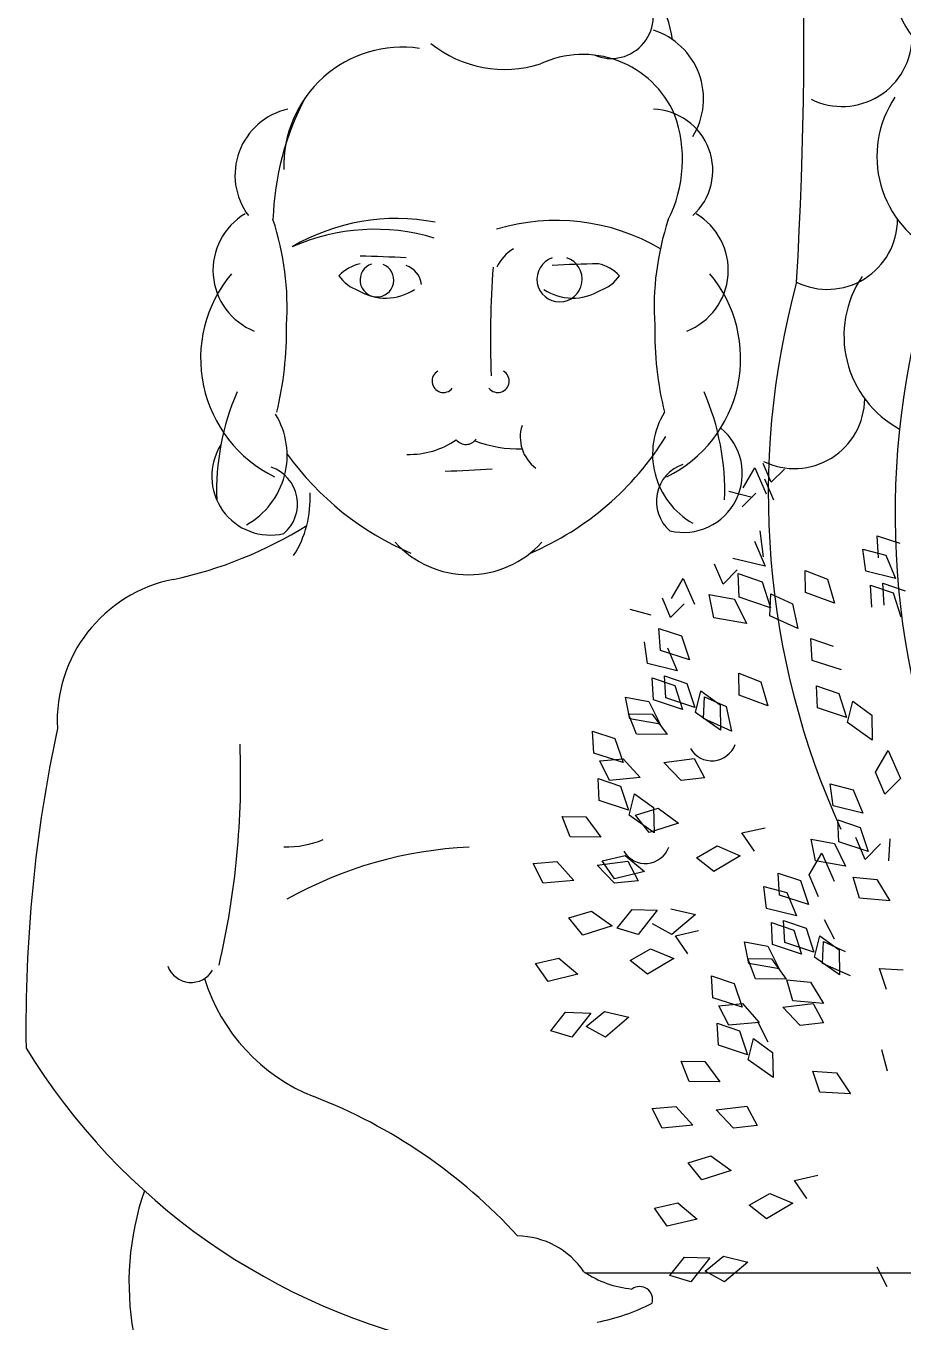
# Model space of a CAD drawing. Header units: inches. Extents: x 6.9 to 49.4, y 11.8 to 36.5.
# Drawn here: x 43.2142 to 43.275, y 25.8626 to 25.9523 of the extents above; entities that cross this region are included whole.
import ezdxf

# ---------------------------------------------------------------- set-up
doc = ezdxf.new("R2010")
doc.units = ezdxf.units.IN
doc.header["$MEASUREMENT"] = 0
doc.layers.add('1', color=1, linetype='Continuous')

msp = doc.modelspace()

# ---------------------------------------------------------------- linework, layer by layer
at = {"layer": '1'}
for p, q in [((43.26388265800377, 25.92036285655128), (43.26468118794909, 25.9217516475103)), ((43.26468118794909, 25.9217516475103), (43.2654623587401, 25.91996357915128)), ((43.26582060384279, 25.92075332880564), (43.26527274984581, 25.92204243716629)), ((43.26673906508548, 25.92167181851188), (43.26582060384279, 25.92075332880564)), ((43.26600096563524, 25.91951316614655), (43.26538174322521, 25.92097020541338)), ((43.26289836925169, 25.92013527664609), (43.26450197284756, 25.91972210606697)), ((43.26476085141947, 25.91999951322874), (43.26381487657962, 25.91905350899402)), ((43.26529819101741, 25.91560063789735), (43.26506244440278, 25.91738458739497)), ((43.27325901996991, 25.91552589343997), (43.27316170607408, 25.91704483812579)), ((43.27316170607408, 25.91704483812579), (43.27471992096579, 25.91652919736886)), ((43.264671961802, 25.91667266483206), (43.26539423528774, 25.91493998013108)), ((43.27217257071933, 25.91611973125624), (43.27376197863085, 25.9157102181846)), ((43.27237197526446, 25.91461079095394), (43.27217257071933, 25.91611973125624)), ((43.26539423528774, 25.91493998013108), (43.26317447379878, 25.91548822243136)), ((43.27376197863085, 25.9157102181846), (43.27443240957981, 25.91410189959357)), ((43.26248436749628, 25.91369582876292), (43.26189414973086, 25.91508461972195)), ((43.26347385023436, 25.91468534232196), (43.26248436749628, 25.91369582876292)), ((43.26353154217539, 25.9144323682333), (43.26520232137008, 25.91385344906963)), ((43.26361350205442, 25.91279466314087), (43.26353154217539, 25.9144323682333)), ((43.26820475494204, 25.91311871926088), (43.26817586112482, 25.91464050375295)), ((43.26817586112482, 25.91464050375295), (43.26970930539718, 25.91405529696864)), ((43.27443240957981, 25.91410189959357), (43.27237197526446, 25.91461079095394)), ((43.25892570105096, 25.91270631521844), (43.25972423122911, 25.91409510616291)), ((43.25972423122911, 25.91409510616291), (43.26050540178729, 25.91230703781845)), ((43.26520232137008, 25.91385344906963), (43.26578134789778, 25.91206778301354)), ((43.26970930539718, 25.91405529696864), (43.27019510653516, 25.91238192798415)), ((43.27270341434231, 25.91363072231549), (43.27425427085435, 25.91309335595657)), ((43.27277949152229, 25.91211056600811), (43.27270341434231, 25.91363072231549)), ((43.27363167752227, 25.91224975808951), (43.27354999401322, 25.91376962346045)), ((43.27354999401322, 25.91376962346045), (43.27510282190232, 25.91323798089367)), ((43.25885791962681, 25.91139696764663), (43.25829365386343, 25.91272469290494)), ((43.26153320216289, 25.91298860453322), (43.2632713378658, 25.91266374360499)), ((43.26185701673565, 25.91138114083811), (43.26153320216289, 25.91298860453322)), ((43.2632713378658, 25.91266374360499), (43.26410866019031, 25.91098363463903)), ((43.26578134789778, 25.91206778301354), (43.26361350205442, 25.91279466314087)), ((43.26573140269792, 25.91150227357072), (43.26580360324768, 25.91302261892202)), ((43.26580360324768, 25.91302261892202), (43.26729481273977, 25.91233689842126)), ((43.27019510653516, 25.91238192798415), (43.26820475494204, 25.91311871926088)), ((43.27425427085435, 25.91309335595657), (43.2747917366465, 25.91143585883334)), ((43.25603068249946, 25.91196386509479), (43.25749196417345, 25.9115873639014)), ((43.25980389446666, 25.91234297189591), (43.25885791962681, 25.91139696764663)), ((43.26729481273977, 25.91233689842126), (43.26766844771517, 25.91063496912035)), ((43.26410866019031, 25.91098363463903), (43.26185701673565, 25.91138114083811)), ((43.26766844771517, 25.91063496912035), (43.26573140269792, 25.91150227357072)), ((43.25804858051887, 25.91063715516726), (43.25960679517774, 25.91012151442488)), ((43.25814589441469, 25.909118210496), (43.25804858051887, 25.91063715516726)), ((43.25960679517774, 25.91012151442488), (43.26016737220524, 25.90847169020641)), ((43.26856054251729, 25.90993785678371), (43.27011875717616, 25.90942221602678)), ((43.26865785641311, 25.90841891211245), (43.26856054251729, 25.90993785678371)), ((43.25725884947641, 25.90820310800997), (43.25705944493128, 25.90971204829772)), ((43.26016737220524, 25.90847169020641), (43.25814589441469, 25.909118210496)), ((43.2586488528428, 25.90930253522607), (43.25931928402459, 25.90769421663505)), ((43.25931928402459, 25.90769421663505), (43.25725884947641, 25.90820310800997)), ((43.27067933420366, 25.90777239182286), (43.26865785641311, 25.90841891211245)), ((43.25766636573425, 25.90570288306413), (43.25759028855426, 25.90722303937151)), ((43.25759028855426, 25.90722303937151), (43.2591411450663, 25.9066856730126)), ((43.25843686822517, 25.90736194050193), (43.2599896963471, 25.90683029794969)), ((43.25851855196705, 25.90584207514554), (43.25843686822517, 25.90736194050193)), ((43.26357469733519, 25.90753352242542), (43.26510814184038, 25.90694831562656)), ((43.26360359138524, 25.9060117379188), (43.26357469733519, 25.90753352242542)), ((43.2591411450663, 25.9066856730126), (43.25967861109128, 25.90502817587481)), ((43.2599896963471, 25.90683029794969), (43.260533272081, 25.90517479446795)), ((43.26058055346547, 25.90483316325777), (43.26094984894333, 25.90630974162856)), ((43.26094984894333, 25.90630974162856), (43.26227740200883, 25.9053445878301)), ((43.26510814184038, 25.90694831562656), (43.26559394274553, 25.90527494665663)), ((43.26894883022359, 25.90666264213293), (43.27050165834552, 25.90613099956614)), ((43.26903051396547, 25.90514277676199), (43.26894883022359, 25.90666264213293)), ((43.25603595471656, 25.90439081850424), (43.2557353824628, 25.90588290400707)), ((43.2557353824628, 25.90588290400707), (43.25734876098758, 25.90558136047117)), ((43.25734876098758, 25.90558136047117), (43.2581259832037, 25.90402184391065)), ((43.25967861109128, 25.90502817587481), (43.25766636573425, 25.90570288306413)), ((43.260533272081, 25.90517479446795), (43.25851855196705, 25.90584207514554)), ((43.26113023890829, 25.90439529224319), (43.26120243969088, 25.9059156375945)), ((43.26120243969088, 25.9059156375945), (43.26269364918297, 25.90522991709373)), ((43.26227740200883, 25.9053445878301), (43.26230961273139, 25.90360242569956)), ((43.26559394274553, 25.90527494665663), (43.26360359138524, 25.9060117379188)), ((43.27050165834552, 25.90613099956614), (43.27104523407942, 25.9044754960844)), ((43.27109251546388, 25.90413386487422), (43.27146181094175, 25.90561044323045)), ((43.27146181094175, 25.90561044323045), (43.27278936400725, 25.90464528944655)), ((43.255947793859, 25.90473933688851), (43.25758893324709, 25.90471525508407)), ((43.25649660618691, 25.9033196650919), (43.255947793859, 25.90473933688851)), ((43.25758893324709, 25.90471525508407), (43.25861893131113, 25.90330981185913)), ((43.26230961273139, 25.90360242569956), (43.26058055346547, 25.90483316325777)), ((43.26269364918297, 25.90522991709373), (43.26306728415837, 25.90352798779282)), ((43.27104523407942, 25.9044754960844), (43.26903051396547, 25.90514277676199)), ((43.27278936400725, 25.90464528944655), (43.27282157472981, 25.90290312730145)), ((43.25354473062506, 25.90201122915392), (43.25344741672924, 25.90353017383974)), ((43.25344741672924, 25.90353017383974), (43.25500563162094, 25.90301453308281)), ((43.2581259832037, 25.90402184391065), (43.25603595471656, 25.90439081850424)), ((43.26306728415837, 25.90352798779282), (43.26113023890829, 25.90439529224319)), ((43.27282157472981, 25.90290312730145), (43.27109251546388, 25.90413386487422)), ((43.25500563162094, 25.90301453308281), (43.25556620841561, 25.90136470886433)), ((43.25861893131113, 25.90330981185913), (43.25649660618691, 25.9033196650919)), ((43.25556620841561, 25.90136470886433), (43.25354473062506, 25.90201122915392)), ((43.27305312247662, 25.90069073801648), (43.27392166808894, 25.90220129912565)), ((43.27392166808894, 25.90220129912565), (43.27477133230021, 25.90025645170614)), ((43.25394690504944, 25.90146891856353), (43.2555822066748, 25.90160930212665)), ((43.25463512519089, 25.9001113412735), (43.25394690504944, 25.90146891856353)), ((43.2555822066748, 25.90160930212665), (43.25674776875129, 25.90031406800632)), ((43.25837818023464, 25.90137200074174), (43.26048474877788, 25.90163032028728)), ((43.25957746387174, 25.90010792609906), (43.25837818023464, 25.90137200074174)), ((43.26048474877788, 25.90163032028728), (43.26120849887555, 25.90029134728617)), ((43.25391738817742, 25.89873509381801), (43.25383570466837, 25.9002549591744)), ((43.25383570466837, 25.9002549591744), (43.25538853255747, 25.89972331660762)), ((43.25674776875129, 25.90031406800632), (43.25463512519089, 25.9001113412735)), ((43.26120849887555, 25.90029134728617), (43.25957746387174, 25.90010792609906)), ((43.27369509104354, 25.8991801769073), (43.27305312247662, 25.90069073801648)), ((43.27477133230021, 25.90025645170614), (43.27369509104354, 25.8991801769073)), ((43.25538853255747, 25.89972331660762), (43.25593210829137, 25.89806781312587)), ((43.25597938967584, 25.89772618193025), (43.25634868538653, 25.89920276028648)), ((43.25634868538653, 25.89920276028648), (43.2576762382192, 25.89823760650257)), ((43.2699042666023, 25.89988318934708), (43.27149367451383, 25.89947367627543)), ((43.2701036709146, 25.89837424905933), (43.2699042666023, 25.89988318934708)), ((43.27149367451383, 25.89947367627543), (43.27216410546279, 25.89786535768441)), ((43.25593210829137, 25.89806781312587), (43.25391738817742, 25.89873509381801)), ((43.2564205888444, 25.89771291347939), (43.25799039032025, 25.89819212297813)), ((43.2576762382192, 25.89823760650257), (43.25770844894176, 25.89649544435748)), ((43.25799039032025, 25.89819212297813), (43.25940101223713, 25.89716922891172)), ((43.27216410546279, 25.89786535768441), (43.2701036709146, 25.89837424905933)), ((43.25189544263011, 25.89621268374982), (43.2513466303022, 25.89763235554643)), ((43.2513466303022, 25.89763235554643), (43.25298776969029, 25.89760827374199)), ((43.25298776969029, 25.89760827374199), (43.2540177675215, 25.8962028305316)), ((43.25770844894176, 25.89649544435748), (43.25597938967584, 25.89772618193025)), ((43.25737745550176, 25.89652924573535), (43.2564205888444, 25.89771291347939)), ((43.27043511022529, 25.89739418042087), (43.27198596673733, 25.89685681406196)), ((43.27051118740527, 25.89587402411349), (43.27043511022529, 25.89739418042087)), ((43.25940101223713, 25.89716922891172), (43.25737745550176, 25.89652924573535)), ((43.26379666642932, 25.89648417059585), (43.26539945930889, 25.89683768719921)), ((43.2646568911401, 25.89522851273729), (43.26379666642932, 25.89648417059585)), ((43.27198596673733, 25.89685681406196), (43.27252343252947, 25.89519931693873)), ((43.2540177675215, 25.8962028305316), (43.25189544263011, 25.89621268374982)), ((43.26065244993841, 25.89476721331381), (43.26207629873132, 25.89558365230119)), ((43.26207629873132, 25.89558365230119), (43.26367913561588, 25.89490021911412)), ((43.26858020390099, 25.89605404507098), (43.27019358242577, 25.89575250153508)), ((43.26888077638758, 25.8945619595536), (43.26858020390099, 25.89605404507098)), ((43.27019358242577, 25.89575250153508), (43.2709708046419, 25.89419298496001)), ((43.27252343252947, 25.89519931693873), (43.27051118740527, 25.89587402411349)), ((43.27232265148958, 25.89466003147323), (43.27168068292266, 25.8961705925824)), ((43.27339889297908, 25.89573630625751), (43.27232265148958, 25.89466003147323)), ((43.27397506057931, 25.89456643329255), (43.27404726112908, 25.89608677864386)), ((43.25410947788222, 25.8945668154404), (43.25570956457121, 25.89493238478395)), ((43.25497912827594, 25.89331766726469), (43.25410947788222, 25.8945668154404)), ((43.25570956457121, 25.89493238478395), (43.25704331814958, 25.89381110517503)), ((43.2618486706884, 25.8938260871139), (43.26065244993841, 25.89476721331381)), ((43.26367913561588, 25.89490021911412), (43.2618486706884, 25.8938260871139)), ((43.26845195891982, 25.89358375668895), (43.26932050453214, 25.89509431778357)), ((43.2709708046419, 25.89419298496001), (43.26888077638758, 25.8945619595536)), ((43.26932050453214, 25.89509431778357), (43.27017016874341, 25.89314947036406)), ((43.24934574149264, 25.89436193723601), (43.25098104288517, 25.89450232079913)), ((43.25003396140126, 25.89300435994597), (43.24934574149264, 25.89436193723601)), ((43.25098104288517, 25.89450232079913), (43.25214660496166, 25.8932070866788)), ((43.25377701644501, 25.89426501941422), (43.25588358522108, 25.89452333895975)), ((43.25497630031494, 25.89300094477154), (43.25377701644501, 25.89426501941422)), ((43.25704331814958, 25.89381110517503), (43.25497912827594, 25.89331766726469)), ((43.25588358522108, 25.89452333895975), (43.25660733531875, 25.89318436594409)), ((43.26638955229608, 25.89218237020328), (43.26629223840026, 25.8937013148891)), ((43.26629223840026, 25.8937013148891), (43.26785045305913, 25.89318567413217)), ((43.25214660496166, 25.8932070866788), (43.25003396140126, 25.89300435994597)), ((43.25660733531875, 25.89318436594409), (43.25497630031494, 25.89300094477154)), ((43.26530310281267, 25.89277620801955), (43.2668925107242, 25.89236669494791)), ((43.2655025073578, 25.89126726771725), (43.26530310281267, 25.89277620801955)), ((43.26785045305913, 25.89318567413217), (43.26841103008663, 25.89153584992824)), ((43.26909392725391, 25.89207319557978), (43.26845195891982, 25.89358375668895)), ((43.27150067247165, 25.89342742523082), (43.27313414195267, 25.8932671246214)), ((43.27192968039488, 25.89196707758607), (43.27150067247165, 25.89342742523082)), ((43.27313414195267, 25.8932671246214), (43.27404385481676, 25.89178099235074)), ((43.26841103008663, 25.89153584992824), (43.26638955229608, 25.89218237020328)), ((43.2668925107242, 25.89236669494791), (43.26756294190599, 25.89075837635688)), ((43.27404385481676, 25.89178099235074), (43.27192968039488, 25.89196707758607)), ((43.25181942505477, 25.89060593215187), (43.25338922653062, 25.89108514163605)), ((43.25338922653062, 25.89108514163605), (43.2547998484475, 25.89006224758419)), ((43.25515842556668, 25.88990146997754), (43.25618455119146, 25.89118247914963)), ((43.25618455119146, 25.89118247914963), (43.25792631579278, 25.89113325739823)), ((43.25792631579278, 25.89113325739823), (43.25661613701558, 25.88946358893669)), ((43.25887663664943, 25.89124166937041), (43.26057186562283, 25.89083872397101)), ((43.26756294190599, 25.89075837635688), (43.2655025073578, 25.89126726771725)), ((43.25277629171213, 25.88942226440782), (43.25181942505477, 25.89060593215187)), ((43.25894907911023, 25.88947090625085), (43.25761110943457, 25.89019650928755)), ((43.26057186562283, 25.89083872397101), (43.25894907911023, 25.88947090625085)), ((43.26583394643566, 25.8902871990788), (43.2673848029477, 25.88974983273443)), ((43.26591002361564, 25.88876704278597), (43.26583394643566, 25.8902871990788)), ((43.26668052610656, 25.89042610022376), (43.26823335422849, 25.88989445767153)), ((43.26676220984844, 25.88890623486737), (43.26668052610656, 25.89042610022376)), ((43.27020779673656, 25.88912647886105), (43.26951957659511, 25.89048405613654)), ((43.2547998484475, 25.89006224758419), (43.25277629171213, 25.88942226440782)), ((43.25661613701558, 25.88946358893669), (43.25515842556668, 25.88990146997754)), ((43.25919550287252, 25.88937718926833), (43.26079829551926, 25.88973070587168)), ((43.26005572735047, 25.88812153139521), (43.25919550287252, 25.88937718926833)), ((43.2673848029477, 25.88974983273443), (43.26792226897268, 25.88809233559665)), ((43.26823335422849, 25.88989445767153), (43.26877692996239, 25.88823895418978)), ((43.26882421134686, 25.88789732297961), (43.26919350682473, 25.88937390133584)), ((43.26919350682473, 25.88937390133584), (43.27052105989022, 25.88840874755193)), ((43.25605128614878, 25.88766023198628), (43.25747513517452, 25.88847667097367)), ((43.25747513517452, 25.88847667097367), (43.25907797182625, 25.88779323778659)), ((43.26427961259795, 25.88745497821152), (43.26397904034419, 25.8889470637289)), ((43.26397904034419, 25.8889470637289), (43.26559241863614, 25.88864552019301)), ((43.26559241863614, 25.88864552019301), (43.2663696410851, 25.88708600363249)), ((43.26792226897268, 25.88809233559665), (43.26591002361564, 25.88876704278597)), ((43.26877692996239, 25.88823895418978), (43.26676220984844, 25.88890623486737)), ((43.26937389678968, 25.88745945196503), (43.26944609757228, 25.88897979731633)), ((43.26944609757228, 25.88897979731633), (43.27093730706437, 25.88829407681557)), ((43.27052105989022, 25.88840874755193), (43.27055327061279, 25.88666658540684)), ((43.24950831409259, 25.88745983411287), (43.25110840078158, 25.88782540345643)), ((43.25037796448631, 25.88621068593717), (43.24950831409259, 25.88745983411287)), ((43.25110840078158, 25.88782540345643), (43.25244215435995, 25.88670412383295)), ((43.2572475071316, 25.88671910578638), (43.25605128614878, 25.88766023198628)), ((43.25907797182625, 25.88779323778659), (43.2572475071316, 25.88671910578638)), ((43.26419145174039, 25.88780349661034), (43.26583259136131, 25.88777941479135)), ((43.2647402640683, 25.88638382479918), (43.26419145174039, 25.88780349661034)), ((43.2663696410851, 25.88708600363249), (43.26427961259795, 25.88745497821152)), ((43.26583259136131, 25.88777941479135), (43.26686258919252, 25.88637397158096)), ((43.27055327061279, 25.88666658540684), (43.26882421134686, 25.88789732297961)), ((43.27131094203977, 25.88659214751466), (43.26937389678968, 25.88745945196503)), ((43.25244215435995, 25.88670412383295), (43.25037796448631, 25.88621068593717)), ((43.26178838850645, 25.88507538887576), (43.26169107461063, 25.88659433356157)), ((43.26169107461063, 25.88659433356157), (43.2632492892695, 25.88607869280464)), ((43.27331386718614, 25.88710530011236), (43.27495205241902, 25.8870039711103)), ((43.27379522475129, 25.8856613618184), (43.27331386718614, 25.88710530011236)), ((43.2632492892695, 25.88607869280464), (43.263809866297, 25.88442886858617)), ((43.26686258919252, 25.88637397158096), (43.2647402640683, 25.88638382479918)), ((43.26732851660525, 25.88486009625855), (43.26689950891485, 25.8863204439033)), ((43.26689950891485, 25.8863204439033), (43.26853297816304, 25.88616014329387)), ((43.26853297816304, 25.88616014329387), (43.26944269102713, 25.88467401102322)), ((43.263809866297, 25.88442886858617), (43.26178838850645, 25.88507538887576)), ((43.2666218378832, 25.88443616046358), (43.26872840665927, 25.88469448000911)), ((43.26944269102713, 25.88467401102322), (43.26732851660525, 25.88486009625855)), ((43.26872840665927, 25.88469448000911), (43.26945215675695, 25.88335550699345)), ((43.25055726177705, 25.88279448865002), (43.25158338763466, 25.88407549782211)), ((43.25158338763466, 25.88407549782211), (43.25332515200315, 25.88402627607071)), ((43.25332515200315, 25.88402627607071), (43.25201497345878, 25.88235660760916)), ((43.25300994564494, 25.88308952796002), (43.2542754728598, 25.88413468804289)), ((43.2542754728598, 25.88413468804289), (43.2559707018332, 25.88373174264349)), ((43.26219056293083, 25.88453307828537), (43.26382586455619, 25.88467346184849)), ((43.26287878307229, 25.88317550099533), (43.26219056293083, 25.88453307828537)), ((43.26382586455619, 25.88467346184849), (43.26499142663268, 25.88337822772815)), ((43.26782112175314, 25.8831720858209), (43.2666218378832, 25.88443616046358)), ((43.25434791555343, 25.88236392492332), (43.25300994564494, 25.88308952796002)), ((43.2559707018332, 25.88373174264349), (43.25434791555343, 25.88236392492332)), ((43.26216104605881, 25.88179925353985), (43.26207936254976, 25.88331911889624)), ((43.26207936254976, 25.88331911889624), (43.26363219043886, 25.88278747632945)), ((43.26499142663268, 25.88337822772815), (43.26287878307229, 25.88317550099533)), ((43.26560663294693, 25.88201949751898), (43.26491841280548, 25.88337707480902)), ((43.26945215675695, 25.88335550699345), (43.26782112175314, 25.8831720858209)), ((43.25201497345878, 25.88235660760916), (43.25055726177705, 25.88279448865002)), ((43.26363219043886, 25.88278747632945), (43.26417576617276, 25.88113197284771)), ((43.26422304755723, 25.88079034163753), (43.26459234326793, 25.88226692000832)), ((43.26459234326793, 25.88226692000832), (43.26591989610059, 25.88130176622441)), ((43.26417576617276, 25.88113197284771), (43.26216104605881, 25.88179925353985)), ((43.26591989610059, 25.88130176622441), (43.26595210682316, 25.87955960407931)), ((43.27387317528663, 25.88000793768812), (43.27347869661352, 25.88147798857905)), ((43.2601391005115, 25.87927684347165), (43.2595902881836, 25.88069651526827)), ((43.2595902881836, 25.88069651526827), (43.26123142757168, 25.88067243346383)), ((43.26123142757168, 25.88067243346383), (43.26226142540289, 25.87926699025344)), ((43.26595210682316, 25.87955960407931), (43.26422304755723, 25.88079034163753)), ((43.26919406119449, 25.87855438049088), (43.26871270362934, 25.87999831878484)), ((43.26871270362934, 25.87999831878484), (43.27035088886222, 25.87989698978278)), ((43.27035088886222, 25.87989698978278), (43.27131356836943, 25.87844460740531)), ((43.26226142540289, 25.87926699025344), (43.2601391005115, 25.87927684347165)), ((43.27131356836943, 25.87844460740531), (43.26919406119449, 25.87855438049088)), ((43.25758939937403, 25.87742609695784), (43.25922470076656, 25.87756648052097)), ((43.25922470076656, 25.87756648052097), (43.26039026284305, 25.87627124640063)), ((43.2620206743264, 25.87732917913605), (43.26412724310247, 25.87758749868159)), ((43.26412724310247, 25.87758749868159), (43.26485099320015, 25.87624852566593)), ((43.25827761928266, 25.87606851966781), (43.25758939937403, 25.87742609695784)), ((43.26321995819634, 25.87606510449337), (43.2620206743264, 25.87732917913605)), ((43.26039026284305, 25.87627124640063), (43.25827761928266, 25.87606851966781)), ((43.26485099320015, 25.87624852566593), (43.26321995819634, 25.87606510449337)), ((43.26006308293616, 25.8736700918737), (43.26163288441202, 25.87414930135789)), ((43.26163288441202, 25.87414930135789), (43.26304350632889, 25.87312640730603)), ((43.26101994959352, 25.87248642412966), (43.26006308293616, 25.8736700918737)), ((43.26304350632889, 25.87312640730603), (43.26101994959352, 25.87248642412966)), ((43.26743916052109, 25.87244134899016), (43.26904195340065, 25.87279486559352)), ((43.26829938523186, 25.87118569111705), (43.26743916052109, 25.87244134899016)), ((43.26429494403018, 25.87072439170812), (43.26571879305592, 25.8715408306955)), ((43.26571879305592, 25.8715408306955), (43.26732162970765, 25.87085739749388)), ((43.25775197197398, 25.87052399382015), (43.25935205866298, 25.87088956317826)), ((43.25862162236771, 25.869274845659), (43.25775197197398, 25.87052399382015)), ((43.25935205866298, 25.87088956317826), (43.26068581224134, 25.86976828355479)), ((43.265491165013, 25.86978326550821), (43.26429494403018, 25.87072439170812)), ((43.26732162970765, 25.87085739749388), (43.265491165013, 25.86978326550821)), ((43.26068581224134, 25.86976828355479), (43.25862162236771, 25.869274845659)), ((43.25880091965845, 25.86585864837185), (43.25982704528322, 25.86713965754394)), ((43.25982704528322, 25.86713965754394), (43.26156880988454, 25.86709043577799)), ((43.26156880988454, 25.86709043577799), (43.26025863134017, 25.865420767331)), ((43.26125360352633, 25.86615368768186), (43.26251913074119, 25.86719884776472)), ((43.26251913074119, 25.86719884776472), (43.26421435971459, 25.86679590236532)), ((43.26421435971459, 25.86679590236532), (43.26259157343483, 25.86542808464516)), ((43.39840276006324, 25.86602531460018), (43.2529175847554, 25.86602531460018)), ((43.26025863134017, 25.865420767331), (43.25880091965845, 25.86585864837185)), ((43.26259157343483, 25.86542808464516), (43.26125360352633, 25.86615368768186)), ((43.27385029082833, 25.86508365724081), (43.27316207068687, 25.86644123453085))]:
    msp.add_line(p, q, dxfattribs=at)
for centre, radius, start, end in [((42.97028966646356, 25.95205917859063), 0.2977999315157037, 356.6387416644313, 7.678837587691957), ((43.28149047822406, 25.95595449465987), 0.007338712741422402, 146.0695855389024, 259.6395773455503), ((43.25255803463696, 25.95061122412814), 0.006470231519786852, 6.921380617395178, 120.3211369800108), ((43.25473601420125, 25.95299990548598), 0.002920355808626628, 246.3209959965679, 110.7580060144542), ((43.25615219401842, 25.94728816678186), 0.004983521793802369, 328.4392960013401, 72.30935877060463), ((43.24736531034758, 25.95750318596334), 0.008180699261051146, 231.2997373001127, 287.5986607566689), ((43.27072732804989, 25.95161894620766), 0.004858838542378896, 243.9200074941092, 359.7311711639096), ((43.24027217694273, 25.94267252072246), 0.008194208984152436, 81.60380177441812, 181.9140999540127), ((43.25278108103847, 25.94343086695086), 0.006930133158099425, 23.57268166823296, 115.1237157635803), ((43.25079378441622, 25.93829739375293), 0.01947967593229399, 152.2844507013046, 178.1387413054135), ((43.28047651287815, 25.94329842307276), 0.007338712741422402, 146.0695855389024, 245.1824664278107), ((43.23336772553338, 25.94200366325755), 0.004673824058642968, 102.5403016935453, 216.7110435493154), ((43.25754486073455, 25.94233534757883), 0.004232389204075213, 312.3965680512887, 88.35208665638075), ((43.25041192376701, 25.94307805368522), 0.00926373245060242, 333.3996418599753, 19.7098339082051), ((43.33032293620234, 25.91857792479938), 0.05592300027422845, 158.0777222818095, 197.7852738046241), ((43.23169877149811, 25.93542866134454), 0.004527039403449615, 120.4857696557796, 248.4013088708267), ((43.21305440881005, 25.9328690936593), 0.01924909446699438, 356.3096051510216, 18.35304596143076), ((43.23986488746194, 25.92475556587238), 0.01424870395333994, 79.09945527553867, 120.4137618490986), ((43.25093306091329, 25.92462460847242), 0.01424870395333994, 59.58623815090141, 106.8566287919206), ((43.27696508055268, 25.9328690936593), 0.01924909446699438, 161.6469540385692, 183.6903948489784), ((43.25832071786461, 25.93542866134454), 0.004527039403449615, 291.5986911291732, 59.51423034422044), ((43.26971336270397, 25.93896287462054), 0.004858838542378896, 243.9200074941092, 359.7311711639096), ((43.23838956889411, 25.92410958516781), 0.01414960210941738, 73.15080034004224, 113.9237689594384), ((43.24967809582775, 25.93420199079925), 0.003200407764042422, 122.2013890929344, 153.5275160228832), ((43.23792814326188, 25.93314947131809), 0.002780636115005263, 101.8235987461278, 137.0005521496065), ((43.2385220658285, 25.93474569330943), 0.001167427853830636, 108.2381812088468, 68.27277383104207), ((43.23602697977511, 25.85334882997928), 0.08305813556407694, 86.8790487870383, 89.08151526274469), ((43.25116854582628, 25.93480149731409), 0.001566294546639103, 108.8513277557623, 71.72369863421686), ((43.25518446697568, 25.85282364722594), 0.08305813556407694, 90.91848473725534, 93.12095121296173), ((43.25328330348892, 25.93314947131809), 0.002780636115005263, 42.99944785039347, 78.17640125387219), ((43.23542853074795, 25.92932413693712), 0.009115081046085886, 139.9704243495716, 243.9981368102706), ((43.23810441817803, 25.93656197950555), 0.002680005631349869, 214.4524530634908, 250.9598348558412), ((43.24004290092451, 25.93427631454621), 0.001566294546639103, 6.204887348162364, 71.14867224423766), ((43.31587615588395, 25.93066147031574), 0.06949474622560657, 175.8942479161048, 182.0879339166548), ((43.25310702857276, 25.93656197950555), 0.002680005631349869, 289.0401651441587, 325.547546936509), ((43.25459095861478, 25.92932413693712), 0.009115081046085886, 296.0018631897221, 40.02957565042839), ((43.27819657281687, 25.93089464422452), 0.007338712741422402, 146.0695855389024, 241.6154119527872), ((43.23912620966038, 25.93716290103408), 0.003663199236636834, 238.8282318273693, 303.0590215513822), ((43.25208523709042, 25.93716290103408), 0.003663199236636834, 236.9409784486178, 301.1717681726307), ((43.32154161788238, 25.91992791576855), 0.05592300027422845, 164.7910432339424, 204.4985947610253), ((43.20808571393317, 25.93128229196669), 0.02418037661482696, 346.3977096927886, 0.8242251533412058), ((43.28193377542956, 25.93128229196669), 0.02418037661482696, 179.1757748466588, 193.6022903072113), ((43.24312733302539, 25.92775294578247), 0.0007879998754024492, 119.6412790604372, 320.9857201685117), ((43.24689215633733, 25.92775294578247), 0.0007879998754024492, 219.0142798314882, 60.35872093956284), ((43.24464058715565, 25.92014041345761), 0.01722375249621593, 156.5167109774059, 182.0368271032573), ((43.24537890220707, 25.92014041345761), 0.01722375249621593, 357.9631728967427, 23.48328902259406), ((43.2674334226427, 25.9265590957723), 0.004858838542378896, 243.9200074941092, 359.7311711639096), ((43.2268157317554, 25.92261073733176), 0.005491112393850844, 299.2013903723727, 31.46771373946237), ((43.26309780918708, 25.92270087898147), 0.005491112393850844, 148.186799216969, 240.4531226074193), ((43.25111386811076, 25.92387603862813), 0.00266957275218422, 162.3347248891406, 233.3221813936676), ((43.25975520818209, 25.92135416714087), 0.004067484085705373, 256.4302423939253, 50.76722046776752), ((43.23115139806358, 25.92116489982369), 0.004067484085705373, 147.58691426972, 283.224270621707), ((43.24077442710003, 25.92837817759506), 0.00569734630229719, 268.2261178043329, 304.6995114992143), ((43.24468611090159, 25.92421914681405), 0.0008499075466263849, 218.1525111976023, 326.0129854296646), ((43.24839794894395, 25.93168262467158), 0.008625690240260093, 248.9571665630213, 271.1594944142921), ((43.24119020023098, 25.93458453231802), 0.02034884978932691, 293.0341008903712, 328.3979551639399), ((43.24882928913174, 25.93458453231802), 0.02034884978932691, 215.7080201732244, 246.9658991096229), ((43.23033086329414, 25.91925159616882), 0.002693234663788635, 310.5534454210426, 71.0931481526596), ((43.24143567544123, 25.99556283101925), 0.07405389634305885, 271.4011153597835, 273.9213579322981), ((43.26056419082632, 25.91943595057024), 0.002693234663788635, 108.5613647209077, 229.1010674827345), ((43.22657842983207, 25.91961206362545), 0.007322623727112092, 327.5192407409932, 3.238456811944299), ((43.21840835970541, 25.94221455160665), 0.02881977100322479, 282.0324687114255, 301.961108337548), ((43.24486123610003, 25.9212317817503), 0.006876771678894333, 222.3320327581299, 317.6679672418701), ((43.22635938089987, 25.90424535555145), 0.00997371273858975, 101.2342161875472, 182.9950784202267), ((43.31312344970828, 25.88306762946673), 0.09890529670477194, 167.9448979304101, 180.859339342607), ((43.17125485909818, 25.90040653733673), 0.0578328323260168, 346.938415379675, 2.194512316573535), ((43.26170675086504, 25.90320479139997), 0.00172341059409317, 210.5689878010276, 339.8117974991576), ((43.23225261552906, 25.90212655044821), 0.006608125963134855, 268.5289579540715, 292.732342616323), ((43.24617364073818, 25.86720569551768), 0.02832566298469731, 92.56166722927959, 119.3374801672109), ((43.25710558707541, 25.89609781007244), 0.00172341059409317, 210.5689878010276, 339.8117974991576), ((43.22566098559363, 25.88786427977108), 0.00172341059409317, 200.1882025008393, 329.4310121989723), ((43.23888305274485, 25.89022149114249), 0.01287541677311979, 197.2217967208168, 248.4032450566654), ((43.25276086458651, 25.90527397406482), 0.04523146195132802, 211.5837188526967, 258.3062221062916), ((43.22059505388787, 25.84326997295217), 0.03751230368215436, 42.47959676554628, 68.82694845608053), ((43.2408307167021, 25.86536802806155), 0.01947613366474915, 160.9447161511758, 219.4799367016109), ((43.24815715758776, 25.86292066009561), 0.005683357143255262, 34.20423905547096, 88.95258511329517), ((43.25689196216589, 25.87215929342279), 0.007266626240312189, 236.2753567626505, 264.356310542793), ((43.25670682105882, 25.86419428369051), 0.0009047205899592886, 343.965939731557, 125.8193899933936), ((43.2510769390752, 25.87668377969318), 0.01430154846867503, 280.8760337141456, 297.0298581543093)]:
    msp.add_arc(centre, radius, start, end, dxfattribs=at)

doc.saveas('drawing.dxf')
